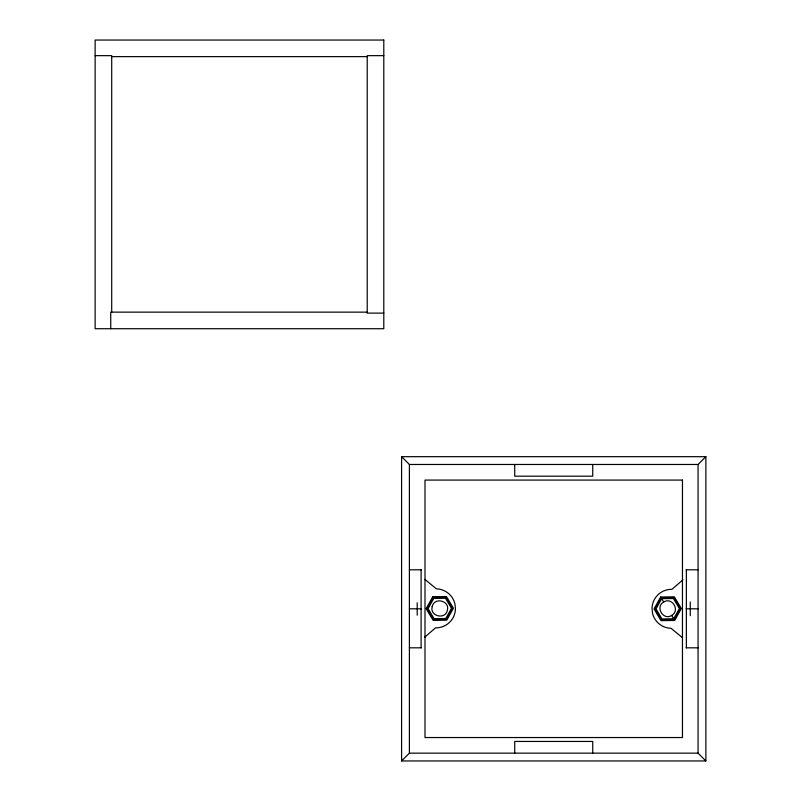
<?xml version="1.0" encoding="UTF-8"?>
<svg xmlns="http://www.w3.org/2000/svg" width="801" height="801" viewBox="0 0 801 801"><rect width="100%" height="100%" fill="white"/><g stroke="black" fill="none" stroke-linecap="round" stroke-linejoin="round"><path stroke-width="1.2" d="M661.686 598.677L655.979 608.9L661.986 618.953L673.681 618.773L679.388 608.56L673.381 598.507L661.686 598.677L663.679 602.032C654.888 606.848 663.278 620.895 671.679 615.428C680.48 610.612 672.089 596.565 663.679 602.032M401.591 760.95L409.401 753.15L409.401 464.48L401.591 456.68L705.871 456.68L705.871 760.95L401.591 760.95L401.591 456.68M409.401 464.48L698.061 464.48L705.871 456.68M424.52 637.366L435.504 627.864A19.504 19.504 0 0 0 455.449 608.81L454.898 603.754A19.504 19.504 0 0 0 436.395 588.865L424.88 579.363M682.943 579.814L671.959 589.316A19.504 19.504 0 0 0 652.014 608.37L652.555 613.426A19.504 19.504 0 0 0 671.068 628.314L682.582 637.816M95.129 55.649L111.709 55.649L111.709 312.14M383.799 55.649L367.218 55.649L367.218 313.111L383.799 313.111M111.709 56.631L367.218 56.631M367.218 312.14L110.738 312.14L110.738 328.72M409.401 569.801L421.396 569.801M686.067 569.801L698.061 569.801M409.401 608.81L421.396 608.81M686.067 608.81L698.061 608.81M409.401 647.819L421.396 647.819M686.067 647.819L698.061 647.819M409.401 753.15L698.061 753.15L705.871 760.95M671.679 615.428L673.681 618.773M698.061 464.48L698.061 753.15M690.262 601.992L690.262 615.629M686.367 569.801L686.367 647.819M592.74 464.48L592.74 476.184L514.723 476.184L514.723 464.48M592.74 753.15L592.74 741.446L514.723 741.446L514.723 753.15M421.096 569.801L421.096 647.819M417.201 602.783L417.201 615.188M432.21 606.547C429.396 616.169 445.266 620.174 447.348 610.362C450.162 600.74 434.292 596.735 432.21 606.547M432.78 596.735L426.132 608.65L433.131 620.375L446.778 620.174L453.426 608.249L446.427 596.525L432.78 596.735M433.281 597.566L427.103 608.64L433.601 619.523L446.277 619.333L452.455 608.269L445.957 597.376L433.281 597.566M433.782 598.407L428.074 608.63L434.082 618.672L445.777 618.502L451.484 608.279L445.476 598.237L433.782 598.407M660.685 597.005L654.027 608.93L661.035 620.655L674.682 620.455L681.331 608.53L674.332 596.805L660.685 597.005M661.185 597.846L655.008 608.92L661.506 619.804L674.182 619.614L680.359 608.54L673.861 597.656L661.185 597.846M383.799 40.05L95.129 40.05L95.129 328.72L383.799 328.72L383.799 40.05M682.462 480.079L425.001 480.079L425.001 737.541L682.462 737.541L682.462 480.079"/></g></svg>
